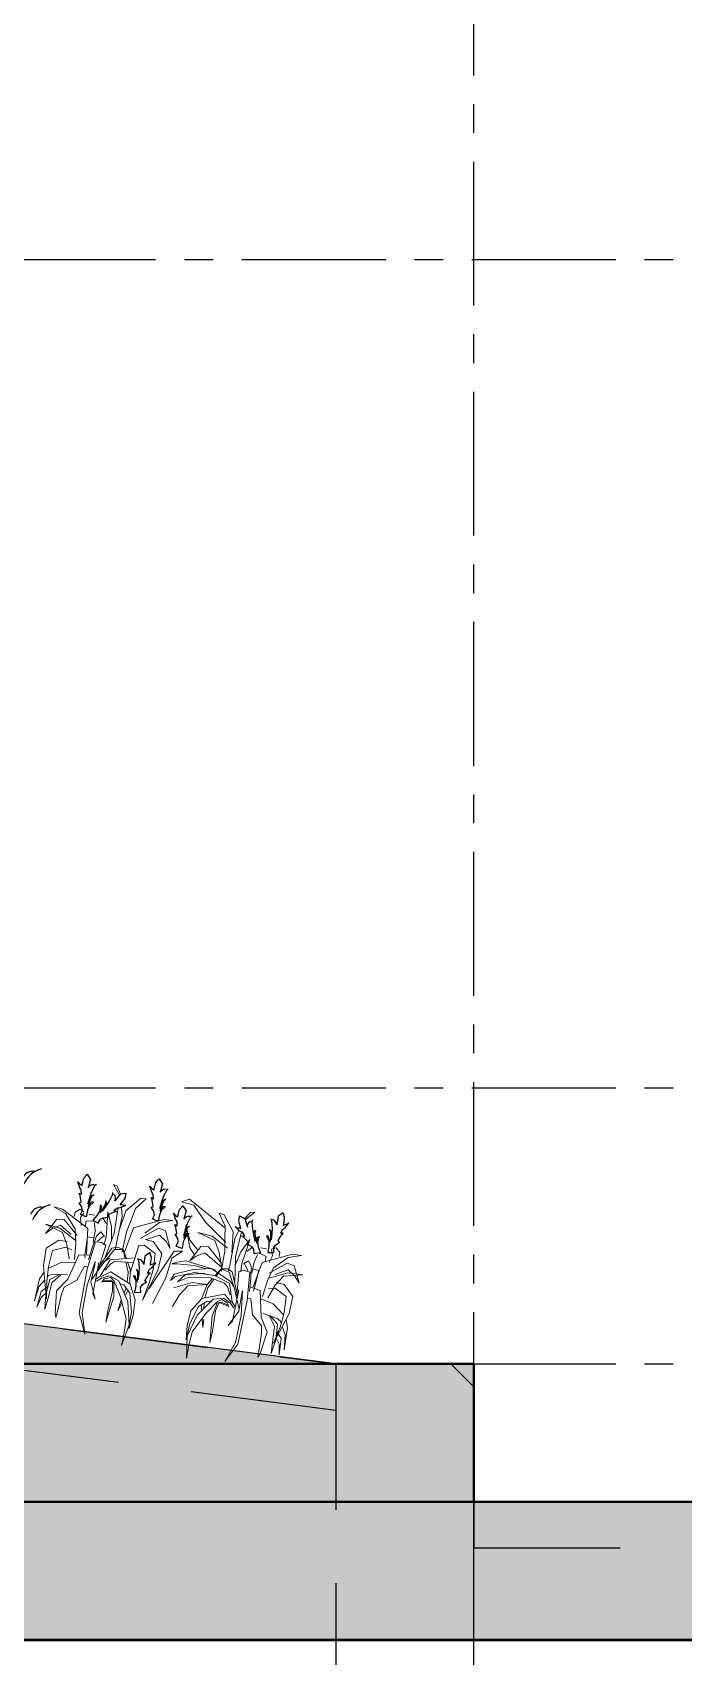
# Model space of a CAD drawing. Header units: inches. Extents: x 50027 to 54188, y -4291 to 1318.
# Drawn here: x 52114.4 to 52142.7, y 729.5 to 800.1 of the extents above; entities that cross this region are included whole.
import ezdxf

# ---------------------------------------------------------------- set-up
doc = ezdxf.new("R2010")
doc.units = ezdxf.units.IN
for name, pattern in [('CENTER', [2, 1.25, -0.25, 0.25, -0.25]), ('CONTINU', [0]), ('HIDDEN', [9.525, 6.35, -3.175])]:
    doc.linetypes.add(name, pattern=pattern)
for name, color, linetype in [('06--LINE-1 HID', 2, 'HIDDEN'), ('06--LINE-3', 3, 'Continuous'), ('2', 251, 'Continuous'), ('AR-FLOWER', 93, 'Continuous'), ('fl6', 242, 'Continuous'), ('ROAD CL', 251, 'CENTER'), ('water hatch', 121, 'Continuous')]:
    doc.layers.add(name, color=color, linetype=linetype)
for name, color, linetype, lineweight in [('06--LINE-4', 4, 'Continuous', 40), ('06--LINE-5', 5, 'Continuous', 50), ('fl10', 116, 'Continuous', 15)]:
    doc.layers.add(name, color=color, linetype=linetype, lineweight=lineweight)

# ---------------------------------------------------------------- blocks, each defined once
blk = doc.blocks.new('A$C06442D01')
at = {"layer": 'fl10'}
for p, q in [((0.0204, 0.104), (0, 0.0938)), ((0, 0.0938), (0.0339, 0.0893)), ((0.1255, 0.0407), (0.0204, 0.104)), ((0.0339, 0.0893), (0.0724, 0.0475)), ((0.0724, 0.0475), (0.1346, 0))]:
    blk.add_line(p, q, dxfattribs=at)
blk = doc.blocks.new('A$C497C07AB')
at = {"layer": 'fl6'}
for p, q in [((0.0045, 0.0927), (0.0079, 0.0882)), ((0.0158, 0.0893), (0.0102, 0.0904)), ((0.0215, 0.0836), (0.0158, 0.0893)), ((0.0362, 0.113), (0.0237, 0.1017)), ((0.0237, 0.1017), (0.0237, 0.078)), ((0.0373, 0.1096), (0.0362, 0.113)), ((0.0418, 0.1006), (0.0373, 0.1096)), ((0.0418, 0.0893), (0.0418, 0.1006)), ((0.0418, 0.0791), (0.0418, 0.0893)), ((0.0045, 0.0633), (0.009, 0.0565)), ((0.0124, 0.0576), (0.0045, 0.0633)), ((0.0079, 0.0882), (0.0124, 0.0678)), ((0.009, 0.0565), (0.0113, 0.0407)), ((0.0124, 0.0678), (0.0136, 0.052)), ((0.0136, 0.035), (0.0124, 0.0576)), ((0.0136, 0.052), (0.0136, 0.035)), ((0.0237, 0.078), (0.0215, 0.0836)), ((0.0351, 0.0418), (0.0418, 0.0554)), ((0.0373, 0.0565), (0.0407, 0.0678)), ((0.0418, 0.0576), (0.0373, 0.0565)), ((0.0407, 0.0678), (0.0464, 0.0723)), ((0.0452, 0.0814), (0.0418, 0.0791)), ((0.0452, 0.0576), (0.0418, 0.0576)), ((0.0418, 0.0554), (0.0452, 0.0576)), ((0.0509, 0.0836), (0.0452, 0.0814)), ((0.0464, 0.0723), (0.0532, 0.0836)), ((0.0554, 0.087), (0.0509, 0.0836)), ((0.0532, 0.0836), (0.0554, 0.087)), ((0, 0.0441), (0.0079, 0.0316)), ((0.0057, 0.0441), (0, 0.0441)), ((0.0079, 0.0362), (0.0057, 0.0441)), ((0.0113, 0.0283), (0.0079, 0.0362)), ((0.0079, 0.0316), (0.0102, 0.0181)), ((0.0102, 0.0181), (0.009, 0)), ((0.0113, 0.0407), (0.0113, 0.0283)), ((0.0124, 0), (0.026, 0.0023)), ((0.0237, 0.0147), (0.0271, 0.0226)), ((0.026, 0.0023), (0.0237, 0.0147)), ((0.0271, 0.0226), (0.0373, 0.0328)), ((0.0328, 0.035), (0.0351, 0.0418)), ((0.0373, 0.0328), (0.0328, 0.035)), ((0.009, 0), (0.0124, 0))]:
    blk.add_line(p, q, dxfattribs=at)
blk = doc.blocks.new('FLOWER1')
at = {"layer": '2', "linetype": 'CONTINU'}
for centre, radius, start, end in [((998.4, 136.1, -66458.4), 28.4, 111.274, 165.4061), ((980.2, 146.3, -66458.4), 12.4, 84.6439, 167.5438), ((995, 108.4, -66458.4), 12.4, 84.6439, 167.5438), ((1013.2, 98.2, -66458.4), 28.4, 111.274, 165.4061)]:
    blk.add_arc(centre, radius, start, end, dxfattribs=at)
at = {"layer": 'fl10'}
for p, q in [((1069.1, 156.4, -66458.4), (1073.5, 154.9, -66458.4)), ((1077.1, 145.7, -66458.4), (1069.1, 156.4, -66458.4)), ((1073.5, 154.9, -66458.4), (1078.1, 146.9, -66458.4)), ((1086.7, 129.4, -66458.4), (1101, 145.3, -66458.4)), ((1107, 145.5, -66458.4), (1096.9, 133.3, -66458.4)), ((1101, 145.3, -66458.4), (1107, 145.5, -66458.4)), ((1154.4, 151.8, -66458.4), (1146.2, 147.6, -66458.4)), ((1146.2, 147.6, -66458.4), (1159.9, 145.8, -66458.4)), ((1197, 126.1, -66458.4), (1154.4, 151.8, -66458.4)), ((1159.9, 145.8, -66458.4), (1175.5, 128.9, -66458.4)), ((1223.1, 146.3, -66458.4), (1217.7, 138.9, -66458.4)), ((1218.5, 137.6, -66458.4), (1227.7, 147.2, -66458.4)), ((1227.7, 147.2, -66458.4), (1223.1, 146.3, -66458.4)), ((1066.9, 125.7, -66458.4), (1068.1, 108.1, -66458.4)), ((1073, 110.3, -66458.4), (1066.9, 125.7, -66458.4)), ((1077.2, 103.3, -66458.4), (1077.7, 131.7, -66458.4)), ((1080.5, 137, -66458.4), (1080.8, 135.3, -66458.4)), ((1081.3, 132.8, -66458.4), (1083.2, 122.5, -66458.4)), ((1082.3, 106.9, -66458.4), (1086.7, 129.4, -66458.4)), ((1096.9, 133.3, -66458.4), (1093.9, 119.8, -66458.4)), ((1097.3, 112, -66458.4), (1129.4, 125.7, -66458.4)), ((1139.4, 125.7, -66458.4), (1125.2, 121.6, -66458.4)), ((1129.4, 125.7, -66458.4), (1139.4, 125.7, -66458.4)), ((1175.5, 128.9, -66458.4), (1200.7, 109.6, -66458.4)), ((1188.8, 140.8, -66458.4), (1197.5, 127.5, -66458.4)), ((1194.7, 139.9, -66458.4), (1188.8, 140.8, -66458.4)), ((1207.1, 122.5, -66458.4), (1194.7, 139.9, -66458.4)), ((1197.5, 127.5, -66458.4), (1198.9, 113.8, -66458.4)), ((1214.2, 129.2, -66458.4), (1213.7, 127.6, -66458.4)), ((1012.1, 110, -66458.4), (1002.2, 92.7, -66458.4)), ((1007.1, 123, -66458.4), (1020.8, 117.3, -66458.4)), ((1017.1, 121.8, -66458.4), (1007.1, 123, -66458.4)), ((1020.5, 110.8, -66458.4), (1012.1, 110, -66458.4)), ((1047.4, 104.5, -66458.4), (1017.1, 121.8, -66458.4)), ((1037.1, 95.1, -66458.4), (1020.5, 110.8, -66458.4)), ((1020.8, 117.3, -66458.4), (1033.7, 101.9, -66458.4)), ((1031.2, 120.2, -66458.4), (1030.7, 115.6, -66458.4)), ((1036.3, 124.2, -66458.4), (1031.2, 120.2, -66458.4)), ((1040.7, 121.9, -66458.4), (1036.3, 124.2, -66458.4)), ((1041, 120.9, -66458.4), (1038, 114.8, -66458.4)), ((1038, 114.8, -66458.4), (1039.8, 106.8, -66458.4)), ((1044.6, 112.2, -66458.4), (1044.3, 105.8, -66458.4)), ((1053.6, 113.9, -66458.4), (1044.6, 112.2, -66458.4)), ((1052.9, 120, -66458.4), (1046.5, 120.3, -66458.4)), ((1054.2, 111.5, -66458.4), (1055.9, 102.6, -66458.4)), ((1062.4, 118.4, -66458.4), (1066.8, 112.4, -66458.4)), ((1067.3, 121.7, -66458.4), (1069.5, 123.6, -66458.4)), ((1068.1, 108.1, -66458.4), (1068.8, 97.9, -66458.4)), ((1075.3, 94.4, -66458.4), (1073, 110.3, -66458.4)), ((1083.2, 122.5, -66458.4), (1081.3, 94.6, -66458.4)), ((1093.9, 119.8, -66458.4), (1090.5, 106.4, -66458.4)), ((1091.3, 84, -66458.4), (1097.3, 112, -66458.4)), ((1106.5, 101.4, -66458.4), (1124.8, 115.2, -66458.4)), ((1125.2, 121.6, -66458.4), (1110.6, 107.8, -66458.4)), ((1127.1, 107.8, -66458.4), (1113.3, 101, -66458.4)), ((1124.8, 115.2, -66458.4), (1133, 113.3, -66458.4)), ((1135.3, 101.9, -66458.4), (1127.1, 107.8, -66458.4)), ((1133, 113.3, -66458.4), (1140.8, 95, -66458.4)), ((1154.2, 122.3, -66458.4), (1160.8, 107, -66458.4)), ((1162, 99, -66458.4), (1154.2, 122.3, -66458.4)), ((1168.4, 116.6, -66458.4), (1188.4, 110.1, -66458.4)), ((1184.8, 114.7, -66458.4), (1168.4, 116.6, -66458.4)), ((1203.3, 103.8, -66458.4), (1184.8, 114.7, -66458.4)), ((1188.4, 110.1, -66458.4), (1194.8, 97.9, -66458.4)), ((1198.9, 113.8, -66458.4), (1200.7, 100, -66458.4)), ((1208.9, 99.6, -66458.4), (1207.1, 122.5, -66458.4)), ((1209.9, 115.1, -66458.4), (1208.5, 87.2, -66458.4)), ((1212.9, 125.2, -66458.4), (1209.9, 115.1, -66458.4)), ((1213.5, 95.5, -66458.4), (1216.3, 123.6, -66458.4)), ((1218.6, 101.9, -66458.4), (1226.3, 116.5, -66458.4)), ((1226.3, 116.5, -66458.4), (1223.1, 99.1, -66458.4)), ((1225.5, 112.5, -66458.4), (1223.6, 114.7, -66458.4)), ((1230, 108.7, -66458.4), (1225, 103.2, -66458.4)), ((1239.6, 109.2, -66458.4), (1246, 108.7, -66458.4)), ((1251.5, 108.7, -66458.4), (1253.8, 102.3, -66458.4)), ((1252, 109.6, -66458.4), (1256.6, 111.5, -66458.4)), ((1256.6, 111.5, -66458.4), (1261.2, 106.9, -66458.4)), ((1000.6, 102.6, -66458.4), (1020.6, 96.1, -66458.4)), ((1017, 100.7, -66458.4), (1000.6, 102.6, -66458.4)), ((1002.2, 92.7, -66458.4), (1008.5, 98.9, -66458.4)), ((1008.5, 98.9, -66458.4), (1017.4, 103.8, -66458.4)), ((1035.6, 89.7, -66458.4), (1017, 100.7, -66458.4)), ((1017.4, 103.8, -66458.4), (1030.2, 95.4, -66458.4)), ((1020.6, 96.1, -66458.4), (1027, 83.8, -66458.4)), ((1033.7, 101.9, -66458.4), (1036.6, 86.9, -66458.4)), ((1050.1, 76.1, -66458.4), (1047.4, 104.5, -66458.4)), ((1048.6, 95.1, -66458.4), (1048.5, 74.4, -66458.4)), ((1055.1, 94.9, -66458.4), (1048.6, 95.1, -66458.4)), ((1057.9, 90.9, -66458.4), (1053.1, 59.9, -66458.4)), ((1058.1, 97.3, -66458.4), (1055.3, 85.1, -66458.4)), ((1055.9, 102.6, -66458.4), (1055.4, 90.2, -66458.4)), ((1065.1, 91.2, -66458.4), (1057.9, 90.9, -66458.4)), ((1062.4, 102.8, -66458.4), (1058.1, 97.3, -66458.4)), ((1066, 98.2, -66458.4), (1060.2, 91.9, -66458.4)), ((1067, 98.1, -66458.4), (1062.4, 102.8, -66458.4)), ((1069.8, 88.4, -66458.4), (1065.1, 91.2, -66458.4)), ((1068.1, 92.4, -66458.4), (1067.7, 88.8, -66458.4)), ((1068.8, 97.9, -66458.4), (1068.1, 92.4, -66458.4)), ((1070.7, 74.6, -66458.4), (1077.2, 103.3, -66458.4)), ((1081.3, 94.6, -66458.4), (1080.8, 86.3, -66458.4)), ((1090.5, 106.4, -66458.4), (1088.8, 83.6, -66458.4)), ((1106, 93.5, -66458.4), (1100.6, 62.4, -66458.4)), ((1111.8, 94.5, -66458.4), (1106, 93.5, -66458.4)), ((1111.8, 101, -66458.4), (1121, 100, -66458.4)), ((1125.1, 87.2, -66458.4), (1111.8, 94.5, -66458.4)), ((1121, 100, -66458.4), (1132.4, 88.1, -66458.4)), ((1140.8, 95, -66458.4), (1135.3, 101.9, -66458.4)), ((1160.8, 107, -66458.4), (1171.4, 96.9, -66458.4)), ((1167.7, 91.7, -66458.4), (1162, 99, -66458.4)), ((1174, 101.5, -66458.4), (1164.1, 84.2, -66458.4)), ((1164.1, 84.2, -66458.4), (1170.4, 90.4, -66458.4)), ((1170.4, 90.4, -66458.4), (1179.2, 95.3, -66458.4)), ((1182.4, 102.3, -66458.4), (1174, 101.5, -66458.4)), ((1179.2, 95.3, -66458.4), (1200, 81.8, -66458.4)), ((1199, 86.6, -66458.4), (1182.4, 102.3, -66458.4)), ((1194.8, 97.9, -66458.4), (1199.5, 82.6, -66458.4)), ((1200.7, 100, -66458.4), (1199.8, 77.2, -66458.4)), ((1216.7, 66.2, -66458.4), (1213.5, 95.5, -66458.4)), ((1214.4, 86.3, -66458.4), (1218.6, 101.9, -66458.4)), ((1223.1, 99.1, -66458.4), (1221.3, 89.1, -66458.4)), ((1223.1, 89.1, -66458.4), (1228.2, 93.2, -66458.4)), ((1228.2, 93.2, -66458.4), (1231.8, 87.2, -66458.4)), ((1234.6, 92.3, -66458.4), (1233.7, 79.9, -66458.4)), ((1237.3, 101, -66458.4), (1234.6, 92.3, -66458.4)), ((1237.3, 65.3, -66458.4), (1243.3, 93.2, -66458.4)), ((1238.3, 103.2, -66458.4), (1247, 100.5, -66458.4)), ((1243.3, 93.2, -66458.4), (1275.4, 106.9, -66458.4)), ((1247, 100.5, -66458.4), (1246.5, 94.1, -66458.4)), ((1253.8, 102.3, -66458.4), (1251.1, 94.5, -66458.4)), ((1252.5, 82.6, -66458.4), (1270.8, 96.4, -66458.4)), ((1271.2, 102.8, -66458.4), (1256.6, 89.1, -66458.4)), ((1261.2, 106.9, -66458.4), (1261.2, 102.3, -66458.4)), ((1270.8, 96.4, -66458.4), (1279, 94.5, -66458.4)), ((1285.4, 106.9, -66458.4), (1271.2, 102.8, -66458.4)), ((1275.4, 106.9, -66458.4), (1285.4, 106.9, -66458.4)), ((1279, 94.5, -66458.4), (1286.8, 76.2, -66458.4)), ((1005, 76.7, -66458.4), (1004.6, 57.4, -66458.4)), ((1017.7, 87.2, -66458.4), (1005, 76.7, -66458.4)), ((1010.1, 56.8, -66458.4), (1012.2, 74.9, -66458.4)), ((1012.2, 74.9, -66458.4), (1026.2, 80.7, -66458.4)), ((1026.9, 87.1, -66458.4), (1017.7, 87.2, -66458.4)), ((1026.2, 80.7, -66458.4), (1033.3, 78.5, -66458.4)), ((1027, 83.8, -66458.4), (1031.7, 68.5, -66458.4)), ((1041.8, 74.2, -66458.4), (1033.2, 45.9, -66458.4)), ((1036.6, 86.9, -66458.4), (1037.7, 68.3, -66458.4)), ((1053.4, 75.5, -66458.4), (1041.8, 74.2, -66458.4)), ((1048.5, 74.4, -66458.4), (1049.1, 71.6, -66458.4)), ((1055.3, 85.1, -66458.4), (1053.1, 70.2, -66458.4)), ((1065.2, 62, -66458.4), (1069.8, 88.4, -66458.4)), ((1065.4, 64.2, -66458.4), (1076.8, 86.5, -66458.4)), ((1076.8, 73.5, -66458.4), (1068.4, 54, -66458.4)), ((1080.1, 85.3, -66458.4), (1069.3, 67.9, -66458.4)), ((1070.3, 70.5, -66458.4), (1075.9, 75.5, -66458.4)), ((1076.8, 86.5, -66458.4), (1082.7, 88.4, -66458.4)), ((1103.6, 79.5, -66458.4), (1076.8, 73.5, -66458.4)), ((1081.9, 72.2, -66458.4), (1077.8, 68.9, -66458.4)), ((1089.3, 86.5, -66458.4), (1080.1, 85.3, -66458.4)), ((1102.7, 74.2, -66458.4), (1081.9, 72.2, -66458.4)), ((1082.7, 88.4, -66458.4), (1089.3, 86.5, -66458.4)), ((1092.9, 77.1, -66458.4), (1089.3, 86.5, -66458.4)), ((1089.3, 86.5, -66458.4), (1094.2, 77.4, -66458.4)), ((1098.4, 62.7, -66458.4), (1094.3, 73.4, -66458.4)), ((1096.2, 73.6, -66458.4), (1100.2, 65.9, -66458.4)), ((1096.2, 73.6, -66458.4), (1101, 64.5, -66458.4)), ((1125.1, 68.9, -66458.4), (1125.1, 87.2, -66458.4)), ((1132.4, 88.1, -66458.4), (1130.6, 68.9, -66458.4)), ((1150.1, 80.9, -66458.4), (1144.8, 78.3, -66458.4)), ((1144.8, 78.3, -66458.4), (1150.8, 79, -66458.4)), ((1169, 75.2, -66458.4), (1148.9, 67.3, -66458.4)), ((1159.5, 83.6, -66458.4), (1150.1, 80.9, -66458.4)), ((1150.8, 79, -66458.4), (1169.3, 79.8, -66458.4)), ((1150.8, 65, -66458.4), (1170.9, 72.2, -66458.4)), ((1193.2, 78.3, -66458.4), (1159.5, 83.6, -66458.4)), ((1182.2, 73, -66458.4), (1161, 68.1, -66458.4)), ((1189, 79, -66458.4), (1169, 75.2, -66458.4)), ((1169.3, 79.8, -66458.4), (1182.2, 78.3, -66458.4)), ((1170.9, 72.2, -66458.4), (1193.2, 71.8, -66458.4)), ((1211.7, 67.7, -66458.4), (1189, 79, -66458.4)), ((1193.2, 71.8, -66458.4), (1210.6, 65.8, -66458.4)), ((1199.6, 80.2, -66458.4), (1193.7, 71.6, -66458.4)), ((1195, 71.2, -66458.4), (1199.6, 80.2, -66458.4)), ((1206.4, 81.3, -66458.4), (1199.6, 80.2, -66458.4)), ((1199.6, 80.2, -66458.4), (1208.7, 77.9, -66458.4)), ((1212.1, 78.6, -66458.4), (1206.4, 81.3, -66458.4)), ((1208.5, 87.2, -66458.4), (1208, 79, -66458.4)), ((1208.7, 77.9, -66458.4), (1217.4, 59.4, -66458.4)), ((1220.8, 55.2, -66458.4), (1212.1, 78.6, -66458.4)), ((1219.3, 79.8, -66458.4), (1224.2, 82, -66458.4)), ((1220.8, 53, -66458.4), (1219.3, 79.8, -66458.4)), ((1221.3, 89.1, -66458.4), (1221.3, 83.6, -66458.4)), ((1221.3, 83.6, -66458.4), (1221.3, 79.9, -66458.4)), ((1224.1, 89.1, -66458.4), (1229.1, 82.2, -66458.4)), ((1224.2, 82, -66458.4), (1231.3, 80.9, -66458.4)), ((1231.3, 80.9, -66458.4), (1232.5, 49.6, -66458.4)), ((1231.8, 87.2, -66458.4), (1233.2, 74.9, -66458.4)), ((1233.2, 74.9, -66458.4), (1233.7, 59.8, -66458.4)), ((1234.6, 84.5, -66458.4), (1241, 84, -66458.4)), ((1241, 84, -66458.4), (1238.7, 63.4, -66458.4)), ((1252, 74.4, -66458.4), (1248.8, 56.1, -66458.4)), ((1256.6, 89.1, -66458.4), (1252, 74.4, -66458.4)), ((1253.4, 77.2, -66458.4), (1273.1, 85.8, -66458.4)), ((1273.1, 89.1, -66458.4), (1259.3, 82.2, -66458.4)), ((1268.9, 81.7, -66458.4), (1261.2, 70.3, -66458.4)), ((1261.6, 73.5, -66458.4), (1270.8, 72.6, -66458.4)), ((1289.6, 85.8, -66458.4), (1268.9, 81.7, -66458.4)), ((1270.8, 72.6, -66458.4), (1282.2, 60.7, -66458.4)), ((1281.3, 83.1, -66458.4), (1273.1, 89.1, -66458.4)), ((1273.1, 85.8, -66458.4), (1289.6, 85.8, -66458.4)), ((1286.8, 76.2, -66458.4), (1281.3, 83.1, -66458.4)), ((1004.6, 57.4, -66458.4), (1008.6, 39.9, -66458.4)), ((1024.3, 63.7, -66458.4), (1010.1, 54.5, -66458.4)), ((1010.5, 40.6, -66458.4), (1010.1, 56.8, -66458.4)), ((1038.9, 65.4, -66458.4), (1024.3, 63.7, -66458.4)), ((1043.2, 46.2, -66458.4), (1049.6, 62.6, -66458.4)), ((1049.6, 62.6, -66458.4), (1053.4, 62.2, -66458.4)), ((1053.1, 59.9, -66458.4), (1050.8, 10.7, -66458.4)), ((1055.3, 42.2, -66458.4), (1060.7, 69.3, -66458.4)), ((1060.6, 65.5, -66458.4), (1058.8, 46.3, -66458.4)), ((1059.5, 49.3, -66458.4), (1070.3, 70.5, -66458.4)), ((1060.7, 69.3, -66458.4), (1060.6, 65.5, -66458.4)), ((1063.6, 48.8, -66458.4), (1064.8, 68.8, -66458.4)), ((1068.4, 54, -66458.4), (1063.7, 49.6, -66458.4)), ((1069.5, 53.8, -66458.4), (1079.1, 60.3, -66458.4)), ((1070.1, 52.2, -66458.4), (1078.9, 55.8, -66458.4)), ((1077.8, 68.9, -66458.4), (1072.7, 61.5, -66458.4)), ((1080.2, 54.1, -66458.4), (1073.1, 51.9, -66458.4)), ((1078.9, 55.8, -66458.4), (1089.5, 51.9, -66458.4)), ((1079.1, 60.3, -66458.4), (1102.2, 49.7, -66458.4)), ((1084.4, 50.6, -66458.4), (1080.2, 54.1, -66458.4)), ((1098.8, 51.2, -66458.4), (1098.4, 62.7, -66458.4)), ((1100.2, 65.9, -66458.4), (1102, 49.8, -66458.4)), ((1122.8, 52.9, -66458.4), (1125.1, 68.9, -66458.4)), ((1130.6, 68.9, -66458.4), (1124.7, 52, -66458.4)), ((1148.9, 67.3, -66458.4), (1145.9, 59.8, -66458.4)), ((1145.9, 59.8, -66458.4), (1150.8, 65, -66458.4)), ((1150.1, 52.2, -66458.4), (1169.8, 60.9, -66458.4)), ((1161, 68.1, -66458.4), (1153.8, 59.4, -66458.4)), ((1153.8, 59.4, -66458.4), (1164.1, 65.4, -66458.4)), ((1165.7, 56.8, -66458.4), (1157.9, 45.4, -66458.4)), ((1164.1, 65.4, -66458.4), (1187.9, 68.8, -66458.4)), ((1186.3, 60.9, -66458.4), (1165.7, 56.8, -66458.4)), ((1169.8, 60.9, -66458.4), (1186.3, 60.9, -66458.4)), ((1186.4, 60.9, -66458.4), (1182.8, 45.1, -66458.4)), ((1186.1, 46.2, -66458.4), (1187.9, 57.5, -66458.4)), ((1191.3, 68.1, -66458.4), (1186.4, 60.9, -66458.4)), ((1187.9, 68.8, -66458.4), (1205.3, 65, -66458.4)), ((1187.9, 57.5, -66458.4), (1193.1, 67.7, -66458.4)), ((1205.3, 65, -66458.4), (1209, 61.3, -66458.4)), ((1209, 61.3, -66458.4), (1213.2, 53.3, -66458.4)), ((1210.6, 65.8, -66458.4), (1216.6, 45.4, -66458.4)), ((1216.6, 62, -66458.4), (1211.7, 67.7, -66458.4)), ((1224.9, 39.7, -66458.4), (1216.6, 62, -66458.4)), ((1220.8, 39.7, -66458.4), (1221.9, 59.8, -66458.4)), ((1225.7, 56, -66458.4), (1225.3, 36.7, -66458.4)), ((1226.1, 59.8, -66458.4), (1225.7, 56, -66458.4)), ((1228.3, 32.2, -66458.4), (1226.1, 59.8, -66458.4)), ((1234, 65, -66458.4), (1245.3, 62.4, -66458.4)), ((1238.7, 63.4, -66458.4), (1237.8, 60.7, -66458.4)), ((1245.3, 62.4, -66458.4), (1250.6, 33.3, -66458.4)), ((1261.6, 67.1, -66458.4), (1254.3, 65.7, -66458.4)), ((1261.2, 70.3, -66458.4), (1254.7, 55.6, -66458.4)), ((1274.9, 59.8, -66458.4), (1261.6, 67.1, -66458.4)), ((1274.9, 41.4, -66458.4), (1274.9, 59.8, -66458.4)), ((1282.2, 60.7, -66458.4), (1280.4, 41.4, -66458.4)), ((1002.3, 41.9, -66458.4), (999.9, 17.4, -66458.4)), ((1006.2, 50.2, -66458.4), (1002.3, 41.9, -66458.4)), ((1002.9, 33.8, -66458.4), (1008.2, 41.7, -66458.4)), ((1008.6, 39.9, -66458.4), (1012.9, 21.4, -66458.4)), ((1010.4, 45, -66458.4), (1011.6, 46.9, -66458.4)), ((1012.9, 21.4, -66458.4), (1010.5, 40.6, -66458.4)), ((1013.8, 42.8, -66458.4), (1011.5, 25.6, -66458.4)), ((1011.6, 46.9, -66458.4), (1016.1, 49, -66458.4)), ((1024.2, 50.3, -66458.4), (1013.8, 42.8, -66458.4)), ((1014.5, 22.2, -66458.4), (1016.5, 39.5, -66458.4)), ((1016.1, 49, -66458.4), (1032.2, 50.6, -66458.4)), ((1016.5, 39.5, -66458.4), (1024.9, 49.5, -66458.4)), ((1033.2, 45.9, -66458.4), (1022.8, 31.5, -66458.4)), ((1028.6, 28.5, -66458.4), (1030.6, 36.7, -66458.4)), ((1030.6, 36.7, -66458.4), (1043.2, 46.2, -66458.4)), ((1054, 11.5, -66458.4), (1055.3, 42.2, -66458.4)), ((1058.8, 46.3, -66458.4), (1066.2, 28, -66458.4)), ((1063, 33.7, -66458.4), (1063.6, 48.8, -66458.4)), ((1065.1, 47.9, -66458.4), (1070.1, 52.2, -66458.4)), ((1073.1, 51.9, -66458.4), (1071.1, 47.9, -66458.4)), ((1071.7, 49.8, -66458.4), (1080.3, 51.1, -66458.4)), ((1082.4, 50.1, -66458.4), (1072, 48.6, -66458.4)), ((1080.3, 51.1, -66458.4), (1084.2, 48.7, -66458.4)), ((1081.7, 17.4, -66458.4), (1083.9, 40, -66458.4)), ((1083.9, 40, -66458.4), (1082.4, 50.1, -66458.4)), ((1084.2, 48.7, -66458.4), (1086.3, 34, -66458.4)), ((1093.6, 34.7, -66458.4), (1084.4, 50.6, -66458.4)), ((1089.5, 51.9, -66458.4), (1102.2, 30.3, -66458.4)), ((1095.5, 48.2, -66458.4), (1090.3, 49.1, -66458.4)), ((1103.3, 40, -66458.4), (1095.5, 48.2, -66458.4)), ((1096.9, 39.3, -66458.4), (1098.3, 45.3, -66458.4)), ((1100.8, 42.7, -66458.4), (1098.7, 36.3, -66458.4)), ((1102.2, 49.7, -66458.4), (1110.2, 33.5, -66458.4)), ((1107.8, 19.4, -66458.4), (1103.3, 40, -66458.4)), ((1118.2, 34.1, -66458.4), (1122.8, 52.9, -66458.4)), ((1124.7, 52, -66458.4), (1118.2, 34.1, -66458.4)), ((1157.9, 45.4, -66458.4), (1152, 31.8, -66458.4)), ((1182.6, 45, -66458.4), (1172.7, 29.9, -66458.4)), ((1195.4, 45.8, -66458.4), (1180.3, 25.8, -66458.4)), ((1180.3, 35.6, -66458.4), (1189, 42.8, -66458.4)), ((1206.8, 53, -66458.4), (1182.6, 45, -66458.4)), ((1183.1, 37.9, -66458.4), (1184.5, 31.3, -66458.4)), ((1186.6, 34.1, -66458.4), (1185.9, 40.2, -66458.4)), ((1189, 42.8, -66458.4), (1194.3, 43.1, -66458.4)), ((1189.4, 29.2, -66458.4), (1200.3, 43.9, -66458.4)), ((1206.4, 48.4, -66458.4), (1195.4, 45.8, -66458.4)), ((1200.3, 42, -66458.4), (1196.6, 27.6, -66458.4)), ((1199.6, 33.3, -66458.4), (1202.2, 43.1, -66458.4)), ((1200.3, 43.9, -66458.4), (1204.9, 46.9, -66458.4)), ((1204.5, 43.9, -66458.4), (1200.3, 42, -66458.4)), ((1202.2, 43.1, -66458.4), (1212.4, 40.5, -66458.4)), ((1212.8, 41.6, -66458.4), (1204.5, 43.9, -66458.4)), ((1204.9, 46.9, -66458.4), (1211.7, 43.9, -66458.4)), ((1214.7, 43.9, -66458.4), (1206.4, 48.4, -66458.4)), ((1215.5, 45.4, -66458.4), (1206.8, 53, -66458.4)), ((1211.7, 43.9, -66458.4), (1213.2, 39.7, -66458.4)), ((1219.3, 39, -66458.4), (1214.7, 43.9, -66458.4)), ((1225.3, 36.7, -66458.4), (1215.8, 19.3, -66458.4)), ((1216.6, 45.4, -66458.4), (1220.8, 40.5, -66458.4)), ((1219.6, 24.6, -66458.4), (1220.8, 39.7, -66458.4)), ((1232.5, 49.6, -66458.4), (1229.1, 0.4, -66458.4)), ((1236.3, 51.8, -66458.4), (1232.5, 51.8, -66458.4)), ((1240.8, 34.8, -66458.4), (1236.3, 51.8, -66458.4)), ((1247.2, 53.3, -66458.4), (1261.6, 49.9, -66458.4)), ((1268, 34.4, -66458.4), (1252.1, 37.8, -66458.4)), ((1266.5, 25, -66458.4), (1259.3, 36, -66458.4)), ((1260.1, 36.7, -66458.4), (1269.5, 28, -66458.4)), ((1261.6, 49.9, -66458.4), (1274.6, 39.2, -66458.4)), ((1272.6, 25.4, -66458.4), (1274.9, 41.4, -66458.4)), ((1280.4, 41.4, -66458.4), (1274.4, 24.5, -66458.4)), ((999.9, 17.4, -66458.4), (1002.9, 33.8, -66458.4)), ((1006.1, 28.5, -66458.4), (1003.6, 10.5, -66458.4)), ((1003.6, 10.5, -66458.4), (1006.9, 21.9, -66458.4)), ((1012.7, 34.8, -66458.4), (1006.1, 28.5, -66458.4)), ((1006.9, 21.9, -66458.4), (1012, 28.1, -66458.4)), ((1011.5, 25.6, -66458.4), (1012.7, 9.8, -66458.4)), ((1012.7, 9.8, -66458.4), (1014.5, 22.2, -66458.4)), ((1022.8, 31.5, -66458.4), (1024.5, 6.6, -66458.4)), ((1026.7, 9, -66458.4), (1028.6, 28.5, -66458.4)), ((1066.2, 28, -66458.4), (1063, 33.7, -66458.4)), ((1086.3, 34, -66458.4), (1081.3, 4.5, -66458.4)), ((1092.9, 18.8, -66458.4), (1094.9, 31.5, -66458.4)), ((1096.1, 28.5, -66458.4), (1092.9, 18.8, -66458.4)), ((1103, 11.2, -66458.4), (1093.6, 34.7, -66458.4)), ((1102.2, 30.3, -66458.4), (1107.3, 5.3, -66458.4)), ((1107.2, 1.2, -66458.4), (1107.8, 19.4, -66458.4)), ((1110.2, 33.5, -66458.4), (1110.1, 16.4, -66458.4)), ((1172.7, 29.9, -66458.4), (1170.9, 12.9, -66458.4)), ((1180.3, 25.8, -66458.4), (1172.4, 1.6, -66458.4)), ((1173.5, 15.6, -66458.4), (1180.3, 35.6, -66458.4)), ((1177.3, 6.9, -66458.4), (1189.4, 29.2, -66458.4)), ((1186.2, 23.2, -66458.4), (1188.2, 13.3, -66458.4)), ((1188.2, 13.3, -66458.4), (1187.9, 22.7, -66458.4)), ((1196.6, 27.6, -66458.4), (1198.1, -2.2, -66458.4)), ((1199.2, 10.6, -66458.4), (1199.6, 33.3, -66458.4)), ((1215.8, 19.3, -66458.4), (1219.6, 24.6, -66458.4)), ((1226.1, 1.6, -66458.4), (1228.3, 32.2, -66458.4)), ((1252.1, 23.9, -66458.4), (1240.8, 34.8, -66458.4)), ((1250.6, 33.3, -66458.4), (1259.3, 17.8, -66458.4)), ((1253.3, 15.6, -66458.4), (1252.1, 23.9, -66458.4)), ((1266.5, 7.6, -66458.4), (1266.5, 25, -66458.4)), ((1272.2, 31.8, -66458.4), (1268, 34.4, -66458.4)), ((1268, 6.7, -66458.4), (1272.6, 25.4, -66458.4)), ((1274.4, 24.5, -66458.4), (1268, 6.7, -66458.4)), ((1269.5, 28, -66458.4), (1269.9, 10.6, -66458.4)), ((1269.7, 19.9, -66458.4), (1275.6, 12.9, -66458.4)), ((1273.2, 29.8, -66458.4), (1272.2, 31.8, -66458.4)), ((1279.4, 17.8, -66458.4), (1275, 26.2, -66458.4)), ((1278, 34.5, -66458.4), (1280.9, 25.8, -66458.4)), ((1280.9, 25.8, -66458.4), (1280.5, 1.2, -66458.4)), ((1024.5, 6.6, -66458.4), (1025.9, 2.2, -66458.4)), ((1025.9, 2.2, -66458.4), (1026.7, 9, -66458.4)), ((1050.8, 10.7, -66458.4), (1060, -11.6, -66458.4)), ((1060, -11.6, -66458.4), (1054, 11.5, -66458.4)), ((1081.3, 4.5, -66458.4), (1081.7, 17.4, -66458.4)), ((1107.3, 5.3, -66458.4), (1101.9, -18.4, -66458.4)), ((1103, -6, -66458.4), (1103, 11.2, -66458.4)), ((1110.1, 16.4, -66458.4), (1107.6, 1.5, -66458.4)), ((1170.9, 12.9, -66458.4), (1171.6, -2.2, -66458.4)), ((1172, -2.6, -66458.4), (1173.5, 15.6, -66458.4)), ((1172.4, 1.6, -66458.4), (1175, -22.6, -66458.4)), ((1175.4, -10.1, -66458.4), (1177.3, 6.9, -66458.4)), ((1198.1, -2.2, -66458.4), (1199.2, 10.6, -66458.4)), ((1217.4, -20.7, -66458.4), (1226.1, 1.6, -66458.4)), ((1229.1, 0.4, -66458.4), (1217.4, -20.7, -66458.4)), ((1252.9, -4.1, -66458.4), (1253.3, 15.6, -66458.4)), ((1259.3, 17.8, -66458.4), (1254.8, -6.7, -66458.4)), ((1266.9, -4.8, -66458.4), (1266.5, 7.6, -66458.4)), ((1269.9, 10.6, -66458.4), (1266.9, -4.8, -66458.4)), ((1274.1, 6.5, -66458.4), (1269.6, 13.2, -66458.4)), ((1276, -5.2, -66458.4), (1274.1, 6.5, -66458.4)), ((1275.6, 12.9, -66458.4), (1276, -5.2, -66458.4)), ((1280.5, 1.2, -66458.4), (1279.4, 17.8, -66458.4)), ((1101.9, -18.4, -66458.4), (1103, -6, -66458.4)), ((1175, -22.6, -66458.4), (1175.4, -10.1, -66458.4)), ((1252.9, -10.9, -66458.4), (1252.9, -4.1, -66458.4)), ((1254.8, -6.7, -66458.4), (1252.9, -10.9, -66458.4))]:
    blk.add_line(p, q, dxfattribs=at)
at = {"layer": 'fl6'}
for p, q in [((1035.7, 158.8, -66458.4), (1038, 162.3, -66458.4)), ((1038, 162.3, -66458.4), (1038.6, 163.6, -66458.4)), ((1038.6, 163.6, -66458.4), (1043.1, 158.4, -66458.4)), ((1114.6, 160.2, -66458.4), (1115.1, 164.7, -66458.4)), ((1115.1, 164.7, -66458.4), (1117.3, 168.2, -66458.4)), ((1117.3, 168.2, -66458.4), (1118, 169.5, -66458.4)), ((1118, 169.5, -66458.4), (1122.4, 164.4, -66458.4)), ((1122.4, 164.4, -66458.4), (1121.3, 154.8, -66458.4)), ((1029.6, 154, -66458.4), (1031.3, 152.4, -66458.4)), ((1030.4, 152.5, -66458.4), (1029.6, 154, -66458.4)), ((1032.6, 147.7, -66458.4), (1030.4, 152.5, -66458.4)), ((1031.3, 152.4, -66458.4), (1033.5, 151.3, -66458.4)), ((1034.7, 145.6, -66458.4), (1032.6, 147.7, -66458.4)), ((1033.5, 151.3, -66458.4), (1034.7, 150.2, -66458.4)), ((1034.7, 150.2, -66458.4), (1035.2, 154.3, -66458.4)), ((1035.5, 140.9, -66458.4), (1034.7, 145.6, -66458.4)), ((1035.2, 154.3, -66458.4), (1035.7, 158.8, -66458.4)), ((1043.1, 158.4, -66458.4), (1042, 148.9, -66458.4)), ((1042, 148.9, -66458.4), (1043.1, 151.1, -66458.4)), ((1043.1, 151.1, -66458.4), (1045.7, 153.1, -66458.4)), ((1046, 144.3, -66458.4), (1044.8, 138, -66458.4)), ((1045.7, 153.1, -66458.4), (1048, 153.3, -66458.4)), ((1048.8, 152.3, -66458.4), (1046, 144.3, -66458.4)), ((1050.4, 153.9, -66458.4), (1048.8, 152.3, -66458.4)), ((1069.5, 145.3, -66458.4), (1066.9, 137.3, -66458.4)), ((1069.2, 147.6, -66458.4), (1069.5, 145.3, -66458.4)), ((1072.5, 144.1, -66458.4), (1070.7, 145.7, -66458.4)), ((1073.3, 141, -66458.4), (1072.5, 144.1, -66458.4)), ((1077.8, 146.8, -66458.4), (1072.9, 138.6, -66458.4)), ((1084.4, 148.3, -66458.4), (1077.8, 146.8, -66458.4)), ((1083.9, 142.8, -66458.4), (1084.1, 146.8, -66458.4)), ((1084.1, 146.8, -66458.4), (1084.4, 148.3, -66458.4)), ((1109, 159.9, -66458.4), (1110.7, 158.4, -66458.4)), ((1109.8, 158.5, -66458.4), (1109, 159.9, -66458.4)), ((1112, 153.6, -66458.4), (1109.8, 158.5, -66458.4)), ((1110.7, 158.4, -66458.4), (1112.8, 157.2, -66458.4)), ((1111.7, 147.6, -66458.4), (1113.1, 147.5, -66458.4)), ((1113, 146.6, -66458.4), (1111.7, 147.6, -66458.4)), ((1114, 151.5, -66458.4), (1112, 153.6, -66458.4)), ((1112.8, 157.2, -66458.4), (1114.1, 156.1, -66458.4)), ((1115.1, 140.8, -66458.4), (1113, 146.6, -66458.4)), ((1113.1, 147.5, -66458.4), (1114.9, 146.8, -66458.4)), ((1114.9, 146.8, -66458.4), (1114, 151.5, -66458.4)), ((1114.1, 156.1, -66458.4), (1114.6, 160.2, -66458.4)), ((1121.3, 154.8, -66458.4), (1122.5, 157, -66458.4)), ((1122.5, 157, -66458.4), (1125, 159, -66458.4)), ((1123.4, 137.1, -66458.4), (1124.9, 146.1, -66458.4)), ((1124.2, 143.9, -66458.4), (1123.4, 137.1, -66458.4)), ((1125.4, 150.2, -66458.4), (1124.2, 143.9, -66458.4)), ((1126.2, 145.5, -66458.4), (1124.6, 139.2, -66458.4)), ((1124.9, 146.1, -66458.4), (1128.4, 148, -66458.4)), ((1125, 159, -66458.4), (1127.4, 159.2, -66458.4)), ((1128.2, 158.2, -66458.4), (1125.4, 150.2, -66458.4)), ((1128.4, 148, -66458.4), (1126.2, 145.5, -66458.4)), ((1129.7, 159.8, -66458.4), (1128.2, 158.2, -66458.4)), ((1147.4, 142.1, -66458.4), (1148, 143.5, -66458.4)), ((1148, 143.5, -66458.4), (1152.5, 138.3, -66458.4)), ((1258.9, 150.8, -66458.4), (1253.8, 146.3, -66458.4)), ((1253.8, 146.3, -66458.4), (1253.8, 136.7, -66458.4)), ((1259.3, 149.5, -66458.4), (1258.9, 150.8, -66458.4)), ((1261.2, 145.8, -66458.4), (1259.3, 149.5, -66458.4)), ((1261.2, 141.2, -66458.4), (1261.2, 145.8, -66458.4)), ((1032.4, 141.7, -66458.4), (1033.7, 141.6, -66458.4)), ((1033.6, 140.7, -66458.4), (1032.4, 141.7, -66458.4)), ((1035.7, 134.9, -66458.4), (1033.6, 140.7, -66458.4)), ((1033.7, 141.6, -66458.4), (1035.5, 140.9, -66458.4)), ((1034.4, 131.3, -66458.4), (1036.3, 132, -66458.4)), ((1038, 126.8, -66458.4), (1034.4, 131.3, -66458.4)), ((1036.3, 132, -66458.4), (1035.7, 134.9, -66458.4)), ((1039, 123.4, -66458.4), (1038, 126.8, -66458.4)), ((1044, 131.2, -66458.4), (1045.6, 140.2, -66458.4)), ((1044.8, 138, -66458.4), (1044, 131.2, -66458.4)), ((1045.2, 133.3, -66458.4), (1044.6, 128.3, -66458.4)), ((1044.6, 128.3, -66458.4), (1046.4, 131.3, -66458.4)), ((1046.2, 129.5, -66458.4), (1044.6, 124.2, -66458.4)), ((1046.9, 139.6, -66458.4), (1045.2, 133.3, -66458.4)), ((1045.6, 140.2, -66458.4), (1049, 142.1, -66458.4)), ((1049.9, 134.2, -66458.4), (1046.2, 129.5, -66458.4)), ((1046.4, 131.3, -66458.4), (1047.7, 134.4, -66458.4)), ((1049, 142.1, -66458.4), (1046.9, 139.6, -66458.4)), ((1047.7, 134.4, -66458.4), (1049.9, 134.2, -66458.4)), ((1057.9, 125.6, -66458.4), (1055.9, 120.4, -66458.4)), ((1057.7, 131.6, -66458.4), (1057.9, 125.6, -66458.4)), ((1059.7, 130.4, -66458.4), (1057.7, 131.6, -66458.4)), ((1060.9, 128.1, -66458.4), (1058.4, 123.7, -66458.4)), ((1058.4, 123.7, -66458.4), (1058.8, 127.2, -66458.4)), ((1058.8, 127.2, -66458.4), (1059.7, 130.4, -66458.4)), ((1060.6, 125.6, -66458.4), (1064.8, 133.8, -66458.4)), ((1064, 131.6, -66458.4), (1060.6, 125.6, -66458.4)), ((1063.4, 134.1, -66458.4), (1060.9, 128.1, -66458.4)), ((1063.2, 137.4, -66458.4), (1063.4, 134.1, -66458.4)), ((1064.8, 133.8, -66458.4), (1063.2, 137.4, -66458.4)), ((1066.9, 137.3, -66458.4), (1064, 131.6, -66458.4)), ((1069.5, 123.6, -66458.4), (1074.6, 127, -66458.4)), ((1072.9, 138.6, -66458.4), (1073.3, 141, -66458.4)), ((1073.3, 128.3, -66458.4), (1076.8, 131.5, -66458.4)), ((1075.1, 127.7, -66458.4), (1073.3, 128.3, -66458.4)), ((1074.6, 127, -66458.4), (1076.3, 127, -66458.4)), ((1076.3, 127, -66458.4), (1075.1, 127.7, -66458.4)), ((1076.8, 131.5, -66458.4), (1079.7, 132, -66458.4)), ((1079.5, 135.2, -66458.4), (1081.6, 138.8, -66458.4)), ((1081.1, 135.3, -66458.4), (1079.5, 135.2, -66458.4)), ((1079.7, 132, -66458.4), (1084.4, 134.5, -66458.4)), ((1083.6, 135, -66458.4), (1081.1, 135.3, -66458.4)), ((1081.6, 138.8, -66458.4), (1083.9, 142.8, -66458.4)), ((1085.8, 135.2, -66458.4), (1083.6, 135, -66458.4)), ((1084.4, 134.5, -66458.4), (1085.8, 135.2, -66458.4)), ((1113.8, 137.3, -66458.4), (1115.7, 138, -66458.4)), ((1117.4, 132.7, -66458.4), (1113.8, 137.3, -66458.4)), ((1115.7, 138, -66458.4), (1115.1, 140.8, -66458.4)), ((1116.9, 124.5, -66458.4), (1118.4, 129.4, -66458.4)), ((1118.4, 129.4, -66458.4), (1117.4, 132.7, -66458.4)), ((1124, 130.1, -66458.4), (1123.6, 122.8, -66458.4)), ((1124.6, 139.2, -66458.4), (1124, 134.2, -66458.4)), ((1124, 134.2, -66458.4), (1125.7, 137.2, -66458.4)), ((1125.5, 135.4, -66458.4), (1124, 130.1, -66458.4)), ((1129.3, 140.1, -66458.4), (1125.5, 135.4, -66458.4)), ((1125.7, 137.2, -66458.4), (1127, 140.3, -66458.4)), ((1127, 140.3, -66458.4), (1129.3, 140.1, -66458.4)), ((1139.1, 133.9, -66458.4), (1140.7, 132.3, -66458.4)), ((1139.8, 132.4, -66458.4), (1139.1, 133.9, -66458.4)), ((1142, 127.6, -66458.4), (1139.8, 132.4, -66458.4)), ((1140.7, 132.3, -66458.4), (1142.9, 131.1, -66458.4)), ((1144.1, 125.5, -66458.4), (1142, 127.6, -66458.4)), ((1142.9, 131.1, -66458.4), (1144.1, 130.1, -66458.4)), ((1144.1, 130.1, -66458.4), (1144.6, 134.2, -66458.4)), ((1144.6, 134.2, -66458.4), (1145.1, 138.7, -66458.4)), ((1145.1, 138.7, -66458.4), (1147.4, 142.1, -66458.4)), ((1152.5, 138.3, -66458.4), (1151.4, 128.8, -66458.4)), ((1151.4, 128.8, -66458.4), (1152.5, 130.9, -66458.4)), ((1152.5, 130.9, -66458.4), (1155.1, 133, -66458.4)), ((1155.1, 133, -66458.4), (1157.4, 133.1, -66458.4)), ((1158.2, 132.1, -66458.4), (1155.4, 124.2, -66458.4)), ((1159.8, 133.8, -66458.4), (1158.2, 132.1, -66458.4)), ((1208.7, 128.1, -66458.4), (1210.9, 127.6, -66458.4)), ((1210.1, 127.2, -66458.4), (1208.7, 128.1, -66458.4)), ((1214.4, 124.2, -66458.4), (1210.1, 127.2, -66458.4)), ((1210.9, 127.6, -66458.4), (1213.4, 127.7, -66458.4)), ((1211.5, 135.4, -66458.4), (1211.7, 139.5, -66458.4)), ((1213.3, 131.2, -66458.4), (1211.5, 135.4, -66458.4)), ((1211.6, 140.9, -66458.4), (1218, 138.7, -66458.4)), ((1211.7, 139.5, -66458.4), (1211.6, 140.9, -66458.4)), ((1215, 127.4, -66458.4), (1213.3, 131.2, -66458.4)), ((1213.4, 127.7, -66458.4), (1215, 127.4, -66458.4)), ((1218, 138.7, -66458.4), (1221.9, 129.9, -66458.4)), ((1221.8, 132.4, -66458.4), (1223, 135.4, -66458.4)), ((1221.9, 129.9, -66458.4), (1221.8, 132.4, -66458.4)), ((1223, 135.4, -66458.4), (1224.9, 136.8, -66458.4)), ((1226.6, 138.5, -66458.4), (1226.1, 136.3, -66458.4)), ((1226.1, 136.3, -66458.4), (1227.7, 128, -66458.4)), ((1227.7, 128, -66458.4), (1229.9, 122, -66458.4)), ((1229.4, 124.2, -66458.4), (1231.4, 127.6, -66458.4)), ((1231.4, 127.6, -66458.4), (1230.8, 124.4, -66458.4)), ((1246, 142.6, -66458.4), (1247.4, 140.8, -66458.4)), ((1246, 130.7, -66458.4), (1247.9, 128, -66458.4)), ((1249.2, 128.4, -66458.4), (1246, 130.7, -66458.4)), ((1247.4, 140.8, -66458.4), (1249.2, 132.5, -66458.4)), ((1247.9, 128, -66458.4), (1248.8, 121.5, -66458.4)), ((1250.6, 141.2, -66458.4), (1248.3, 141.7, -66458.4)), ((1249.2, 132.5, -66458.4), (1249.7, 126.1, -66458.4)), ((1249.7, 119.3, -66458.4), (1249.2, 128.4, -66458.4)), ((1249.7, 126.1, -66458.4), (1249.7, 119.3, -66458.4)), ((1252.9, 138.9, -66458.4), (1250.6, 141.2, -66458.4)), ((1253.8, 136.7, -66458.4), (1252.9, 138.9, -66458.4)), ((1258.4, 122, -66458.4), (1261.2, 127.5, -66458.4)), ((1259.3, 128, -66458.4), (1260.7, 132.5, -66458.4)), ((1261.2, 128.4, -66458.4), (1259.3, 128, -66458.4)), ((1260.7, 132.5, -66458.4), (1263, 134.4, -66458.4)), ((1261.2, 137.1, -66458.4), (1261.2, 141.2, -66458.4)), ((1262.5, 138, -66458.4), (1261.2, 137.1, -66458.4)), ((1262.5, 128.4, -66458.4), (1261.2, 128.4, -66458.4)), ((1261.2, 127.5, -66458.4), (1262.5, 128.4, -66458.4)), ((1264.8, 138.9, -66458.4), (1262.5, 138, -66458.4)), ((1263, 134.4, -66458.4), (1265.7, 138.9, -66458.4)), ((1266.7, 140.3, -66458.4), (1264.8, 138.9, -66458.4)), ((1265.7, 138.9, -66458.4), (1266.7, 140.3, -66458.4)), ((1037.5, 118.5, -66458.4), (1039, 123.4, -66458.4)), ((1042.9, 117, -66458.4), (1037.5, 118.5, -66458.4)), ((1044.2, 116.8, -66458.4), (1042.9, 117, -66458.4)), ((1044.6, 124.2, -66458.4), (1044.2, 116.8, -66458.4)), ((1055.9, 120.4, -66458.4), (1051.8, 114.3, -66458.4)), ((1051.8, 114.3, -66458.4), (1053, 113.6, -66458.4)), ((1053, 113.6, -66458.4), (1058.2, 111.6, -66458.4)), ((1058.2, 111.6, -66458.4), (1060, 116.4, -66458.4)), ((1060, 116.4, -66458.4), (1062.8, 118.5, -66458.4)), ((1062.8, 118.5, -66458.4), (1068.4, 120, -66458.4)), ((1068.4, 120, -66458.4), (1067.3, 121.7, -66458.4)), ((1122.2, 122.9, -66458.4), (1116.9, 124.5, -66458.4)), ((1123.6, 122.8, -66458.4), (1122.2, 122.9, -66458.4)), ((1141.8, 121.6, -66458.4), (1143.1, 121.4, -66458.4)), ((1143, 120.5, -66458.4), (1141.8, 121.6, -66458.4)), ((1145.1, 114.8, -66458.4), (1143, 120.5, -66458.4)), ((1143.1, 121.4, -66458.4), (1144.9, 120.8, -66458.4)), ((1143.8, 111.2, -66458.4), (1145.7, 111.9, -66458.4)), ((1147.4, 106.7, -66458.4), (1143.8, 111.2, -66458.4)), ((1144.9, 120.8, -66458.4), (1144.1, 125.5, -66458.4)), ((1145.7, 111.9, -66458.4), (1145.1, 114.8, -66458.4)), ((1153.5, 111, -66458.4), (1155, 120.1, -66458.4)), ((1154.2, 117.8, -66458.4), (1153.5, 111, -66458.4)), ((1155.6, 109.4, -66458.4), (1154, 104, -66458.4)), ((1154.6, 113.2, -66458.4), (1154.1, 108.2, -66458.4)), ((1154.1, 108.2, -66458.4), (1155.8, 111.2, -66458.4)), ((1155.4, 124.2, -66458.4), (1154.2, 117.8, -66458.4)), ((1156.3, 119.5, -66458.4), (1154.6, 113.2, -66458.4)), ((1155, 120.1, -66458.4), (1158.4, 122, -66458.4)), ((1159.3, 114, -66458.4), (1155.6, 109.4, -66458.4)), ((1155.8, 111.2, -66458.4), (1157.1, 114.3, -66458.4)), ((1158.4, 122, -66458.4), (1156.3, 119.5, -66458.4)), ((1157.1, 114.3, -66458.4), (1159.3, 114, -66458.4)), ((1217.2, 123.4, -66458.4), (1214.4, 124.2, -66458.4)), ((1220.3, 119.8, -66458.4), (1217.2, 123.4, -66458.4)), ((1217.2, 118.9, -66458.4), (1218.5, 119.5, -66458.4)), ((1218.9, 118.6, -66458.4), (1217.2, 118.9, -66458.4)), ((1218.5, 119.5, -66458.4), (1220.3, 119.8, -66458.4)), ((1223.6, 114.7, -66458.4), (1218.9, 118.6, -66458.4)), ((1224.2, 111, -66458.4), (1225.5, 112.5, -66458.4)), ((1229.6, 108.9, -66458.4), (1224.2, 111, -66458.4)), ((1232.6, 115.7, -66458.4), (1229.4, 124.2, -66458.4)), ((1232.2, 106.5, -66458.4), (1229.6, 108.9, -66458.4)), ((1229.9, 122, -66458.4), (1232.6, 115.7, -66458.4)), ((1230.8, 124.4, -66458.4), (1232.6, 118.1, -66458.4)), ((1232.6, 118.1, -66458.4), (1234.6, 113.5, -66458.4)), ((1234.1, 120.3, -66458.4), (1236.2, 121.2, -66458.4)), ((1234.6, 117, -66458.4), (1234.1, 120.3, -66458.4)), ((1234.6, 113.5, -66458.4), (1234.6, 117, -66458.4)), ((1236.2, 121.2, -66458.4), (1235.3, 115.3, -66458.4)), ((1235.3, 115.3, -66458.4), (1236.7, 109.9, -66458.4)), ((1236.7, 109.9, -66458.4), (1240, 103.4, -66458.4)), ((1244.2, 122.9, -66458.4), (1247.4, 117.9, -66458.4)), ((1246.5, 122.9, -66458.4), (1244.2, 122.9, -66458.4)), ((1247.4, 119.7, -66458.4), (1246.5, 122.9, -66458.4)), ((1248.8, 116.5, -66458.4), (1247.4, 119.7, -66458.4)), ((1247.4, 117.9, -66458.4), (1248.3, 112.4, -66458.4)), ((1248.3, 112.4, -66458.4), (1247.9, 105.1, -66458.4)), ((1248.8, 121.5, -66458.4), (1248.8, 116.5, -66458.4)), ((1253.8, 111, -66458.4), (1255.2, 114.2, -66458.4)), ((1254.7, 106, -66458.4), (1253.8, 111, -66458.4)), ((1255.2, 114.2, -66458.4), (1259.3, 118.3, -66458.4)), ((1257.5, 119.3, -66458.4), (1258.4, 122, -66458.4)), ((1259.3, 118.3, -66458.4), (1257.5, 119.3, -66458.4)), ((1146.9, 98.4, -66458.4), (1148.4, 103.3, -66458.4)), ((1152.3, 96.9, -66458.4), (1146.9, 98.4, -66458.4)), ((1148.4, 103.3, -66458.4), (1147.4, 106.7, -66458.4)), ((1153.6, 96.7, -66458.4), (1152.3, 96.9, -66458.4)), ((1154, 104, -66458.4), (1153.6, 96.7, -66458.4)), ((1233.4, 101.5, -66458.4), (1232.2, 106.5, -66458.4)), ((1238.8, 102.9, -66458.4), (1233.4, 101.5, -66458.4)), ((1240, 103.4, -66458.4), (1238.8, 102.9, -66458.4)), ((1247.9, 105.1, -66458.4), (1249.2, 105.1, -66458.4)), ((1249.2, 105.1, -66458.4), (1254.7, 106, -66458.4))]:
    blk.add_line(p, q, dxfattribs=at)
at = {"layer": 'fl10', "xscale": -405.0000000000052, "yscale": 405.0000000000011, "zscale": 405, "rotation": 33.04777255858627}
blk.add_blockref('A$C06442D01', (1175.3, 61.8, -66458.4), dxfattribs=at)
at = {"layer": 'fl10', "xscale": 405.0000000000011, "yscale": 405.0000000000011, "zscale": 405.0000000000011}
blk.add_blockref('A$C497C07AB', (1104.6, 41.6, -66458.4), dxfattribs=at)

msp = doc.modelspace()

# ---------------------------------------------------------------- hatches: boundary and pattern name
at = {"layer": 'water hatch'}
h = msp.add_hatch(dxfattribs=at)
h.set_pattern_fill('GRASS', color=62, scale=0.05)
h.set_pattern_definition([(90, (-2543.1744, 4597.8953), (-0.898025612, 0.898025612), [0.238125, -1.557926224]), (45, (-2543.1744, 4597.8953), (-0.898025612, 0.898025612), [0.238125, -1.031875]), (135, (-2543.1744, 4597.8953), (-0.898025612, -0.898025612), [0.238125, -1.031875])])
h.paths.add_polyline_path([(51569.55147, 752.2442), (51491.55147, 742.24418), (52127.55137, 742.2442), (52049.55147, 752.2442)])
h = msp.add_hatch(color=256, dxfattribs=at)
h.dxf.hatch_style = 1
h.set_gradient(color1=(173, 173, 173), color2=(163, 163, 163), one_color=1, tint=0.64, name='INVCYLINDER')
h.paths.add_polyline_path([(51485.55147, 742.2442), (52133.55147, 742.2442), (52133.55147, 736.2442), (51485.55147, 736.2442)])
h = msp.add_hatch(color=256, dxfattribs=at)
h.dxf.hatch_style = 1
h.set_gradient(color1=(173, 173, 173), color2=(163, 163, 163), one_color=1, tint=0.64, name='INVCYLINDER')
h.paths.add_polyline_path([(51413.55147, 736.2442), (52205.55147, 736.2442), (52205.55147, 730.2442), (51413.55147, 730.2442)])

# ---------------------------------------------------------------- linework, layer by layer
at = {"layer": '06--LINE-1 HID', "color": 150}
for points in [[(52127.55137, 742.2442), (52127.55147, 740.22066), (52049.55147, 750.22066), (52049.55147, 752.2442)], [(52127.55147, 724.2442), (52133.55147, 724.2442), (52133.55147, 741.2442), (52132.55147, 742.2442), (52127.55147, 742.2442)], [(52133.55147, 736.2442), (52133.55147, 734.2442), (52199.55147, 734.2442), (52199.55147, 736.2442)]]:
    msp.add_lwpolyline(points, close=True, dxfattribs=at)
at = {"layer": '06--LINE-3'}
msp.add_lwpolyline([(51569.55147, 752.2442), (51491.55147, 742.24418), (52127.55137, 742.2442), (52049.55147, 752.2442)], close=True, dxfattribs=at)
at = {"layer": '06--LINE-4'}
for points in [[(51485.55147, 742.2442), (52133.55147, 742.2442), (52133.55147, 736.2442), (51485.55147, 736.2442)], [(51413.55147, 736.2442), (52205.55147, 736.2442), (52205.55147, 730.2442), (51413.55147, 730.2442)]]:
    msp.add_lwpolyline(points, close=True, dxfattribs=at)
at = {"layer": '06--LINE-5'}
msp.add_line((51173.46549, 730.2442), (52445.63744, 730.2442), dxfattribs=at)
at = {"layer": 'ROAD CL', "ltscale": 5}
for p, q in [((52133.55147, 688.2442), (52133.55147, 1318.19728)), ((51173.46549, 790.2442), (52445.63744, 790.2442)), ((51173.46549, 754.2442), (52445.63744, 754.2442)), ((51173.46549, 742.2442), (52445.63744, 742.2442)), ((51173.46549, 736.2442), (52445.63744, 736.2442))]:
    msp.add_line(p, q, dxfattribs=at)

# ---------------------------------------------------------------- block references
at = {"layer": 'AR-FLOWER', "xscale": 0.03937007874015749, "yscale": 0.03937007874015749, "zscale": 0.03937007874015749, "rotation": 352.2019718521992}
msp.add_blockref('FLOWER1', (52075.3483, 749.6543), dxfattribs=at)

doc.saveas('drawing.dxf')
